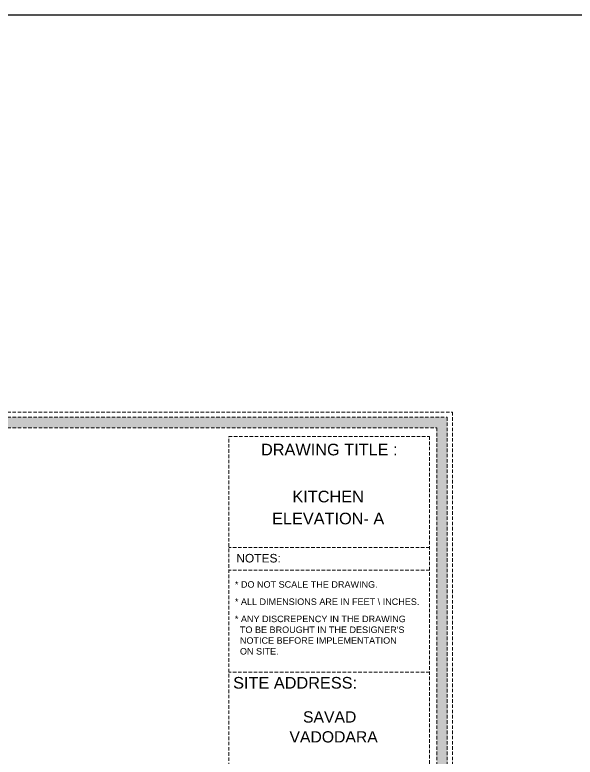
# Model space of a CAD drawing. Header units: millimetres. Extents: x 56222 to 3066687, y -650199 to -121287.
# Drawn here: x 140801.6 to 140962.5, y -185179.9 to -184966.7 of the extents above; entities that cross this region are included whole.
import ezdxf
from ezdxf.enums import TextEntityAlignment as Align

# ---------------------------------------------------------------- set-up
doc = ezdxf.new("R2010")
doc.units = ezdxf.units.MM
doc.header["$MEASUREMENT"] = 0
doc.linetypes.add('DASHEDX2', pattern=[1.5, 1, -0.5])
for name, color, linetype, lineweight in [('Dimension', 10, 'DASHEDX2', 20), ('NAME PLATE', 7, 'Continuous', 25), ('XX~SLAB ( BEAM )~ ( DIM )', 7, 'Continuous', 9)]:
    doc.layers.add(name, color=color, linetype=linetype, lineweight=lineweight)
doc.styles.add('Arial', font='arial.ttf')

msp = doc.modelspace()

# ---------------------------------------------------------------- hatches: boundary and pattern name
at = {"layer": 'Dimension', "true_color": 0xd39e00}
h = msp.add_hatch(color=42, dxfattribs=at)
h.paths.add_polyline_path([(140496.46, -185082.32), (140496.46, -185384.51), (140925.8, -185384.51), (140925.8, -185082.32)])
h.paths.add_polyline_path([(140499.47, -185085.33), (140922.78, -185085.33), (140922.78, -185381.5), (140499.47, -185381.5)], flags=16)

# ---------------------------------------------------------------- linework, layer by layer
at = {"layer": 'Dimension', "color": 42, "true_color": 0xd39e00}
for p, q in [((140920.74, -185119.69, 0.26), (140863.05, -185119.69, 0.26)), ((140920.74, -185126.19, 0.26), (140863.05, -185126.19, 0.26)), ((140920.74, -185155.51, 0.26), (140863.05, -185155.51, 0.26))]:
    msp.add_line(p, q, dxfattribs=at)
at = {"layer": 'Dimension', "color": 42, "true_color": 0xd39e00, "elevation": 0.26}
for points in [[(140494.95, -185080.81), (140927.3, -185080.81), (140927.3, -185386.02), (140494.95, -185386.02)], [(140496.46, -185082.32), (140925.8, -185082.32), (140925.8, -185384.51), (140496.46, -185384.51)], [(140499.47, -185085.33), (140922.78, -185085.33), (140922.78, -185381.5), (140499.47, -185381.5)], [(140863.05, -185379.02), (140863.05, -185087.81), (140920.74, -185087.81), (140920.74, -185379.02)]]:
    msp.add_lwpolyline(points, close=True, dxfattribs=at)
at = {"layer": 'XX~SLAB ( BEAM )~ ( DIM )', "color": 3, "lineweight": 30}
msp.add_lwpolyline([(139732.46, -184966.74), (142065.68, -184966.74), (142065.68, -185767.3), (139732.46, -185767.3)], close=True, dxfattribs=at)

# ---------------------------------------------------------------- texts
at = {"layer": 'NAME PLATE', "style": 'Arial'}
for s, height, p in [('DRAWING TITLE : ', 3.3468, (140892.58, -185093.26, 0.26)), ('KITCHEN', 3.347, (140891.6, -185106.76, 0.26)), ('ELEVATION- A', 3.3468, (140891.61, -185113.07, 0.26)), ('NOTES:', 2.459, (140871.61, -185124.02, 0.26)), ('SITE ADDRESS:', 3.3468, (140882.11, -185160.25, 0.26)), (' SAVAD ', 3.235, (140892.04, -185170, 0.11)), ('VADODARA', 3.235, (140893.17, -185175.72, 0.11))]:
    msp.add_text(s, height=height, dxfattribs=at).set_placement(p, align=Align.CENTER)
at = {"layer": 'NAME PLATE', "char_height": 1.8599, "width": 71.8576, "attachment_point": 1, "style": 'Arial'}
for s, insert in [('* DO NOT SCALE THE DRAWING.', (140864.82, -185129.4, 0.26)), ('* ALL DIMENSIONS ARE IN FEET \\\\ INCHES.', (140864.82, -185134.35, 0.26)), ("* ANY DISCREPENCY IN THE DRAWING \\P  TO BE BROUGHT IN THE DESIGNER'S\\P  NOTICE BEFORE IMPLEMENTATION \\P  ON SITE.", (140864.82, -185139.3, 0.26))]:
    msp.add_mtext(s, dxfattribs=dict(at, insert=insert))

doc.saveas('drawing.dxf')
